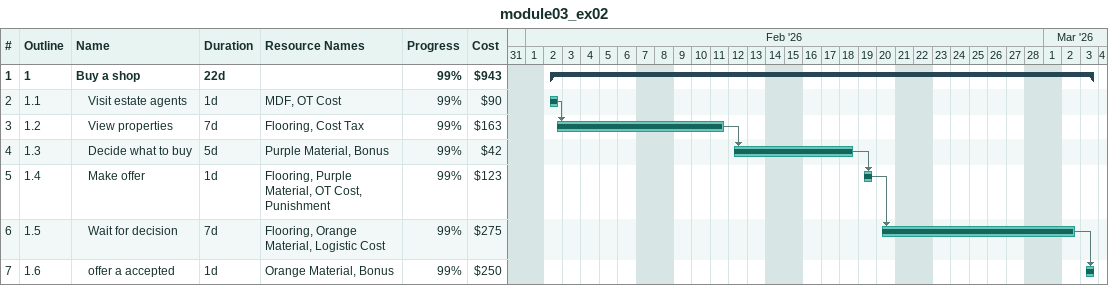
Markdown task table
module03_ex02

| ID | WBS | Task | Duration | Start | Finish | Predecessors | Resources | % complete | Cost ($) |
|---|---|---|---|---|---|---|---|---|---|
| 1 | 1 | **Buy a shop** | 22d | 2026-02-02 | 2026-03-03 |  |  | 99 | 943 |
| 2 | 1.1 | Visit estate agents | 1d | 2026-02-02 | 2026-02-02 |  | MDF, OT Cost | 99 | 90 |
| 3 | 1.2 | View properties | 7d | 2026-02-02 | 2026-02-11 | 2 | Flooring, Cost Tax | 99 | 163 |
| 4 | 1.3 | Decide what to buy | 5d | 2026-02-12 | 2026-02-18 | 3 | Purple Material, Bonus | 99 | 42 |
| 5 | 1.4 | Make offer | 1d | 2026-02-19 | 2026-02-19 | 4 | Flooring, Purple Material, OT Cost, Punishment | 99 | 123 |
| 6 | 1.5 | Wait for decision | 7d | 2026-02-20 | 2026-03-02 | 5 | Flooring, Orange Material, Logistic Cost | 99 | 275 |
| 7 | 1.6 | offer a accepted | 1d | 2026-03-03 | 2026-03-03 | 6 | Orange Material, Bonus | 99 | 250 |
